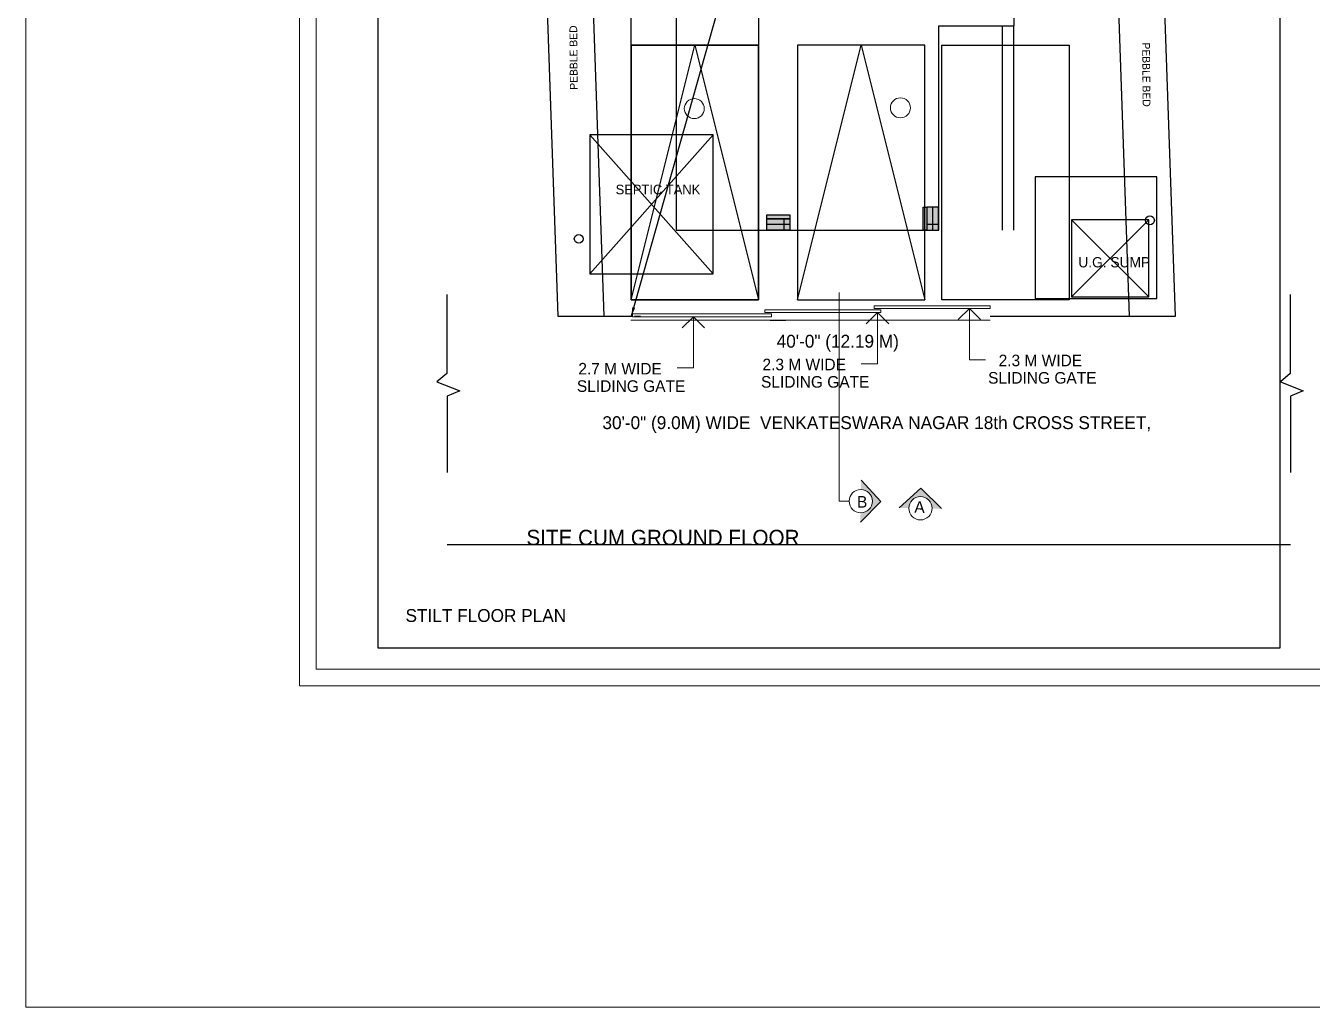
# Model space of a CAD drawing. Header units: metres. Extents: x -892 to 936, y 804 to 869.
# Drawn here: x 843.8 to 869.18, y 804.44 to 823.8 of the extents above; entities that cross this region are included whole.
import ezdxf

# ---------------------------------------------------------------- set-up
doc = ezdxf.new("R2010")
doc.units = ezdxf.units.M
doc.header["$MEASUREMENT"] = 0
doc.linetypes.add('CENTER', pattern=[50.800000000000004, 31.75, -6.35, 6.35, -6.35])
doc.linetypes.add('DASHED', pattern=[19.049999999999997, 12.7, -6.35])
doc.layers.get('0').update_dxf_attribs({"lineweight": 0})
for name, color, linetype in [('ABOVE', 250, 'DASHED'), ('BLK_1_FLOOR', 63, 'Continuous'), ('BLK_1_FLR_0_LIFT_1', 30, 'Continuous'), ('BOUNDARY', 7, 'Continuous'), ('CAR', 4, 'Continuous'), ('COLUMN', 2, 'Continuous'), ('elev 1', 251, 'Continuous'), ('FURN', 251, 'Continuous'), ('GUARD_ROOM', 2, 'Continuous'), ('Painting colour 2', 61, 'Continuous'), ('RWH', 4, 'Continuous'), ('SCH.TEXT', 7, 'DASHED'), ('SEPTIC_TANK', 146, 'Continuous'), ('SURRENDER_ROAD_WIDTH', 2, 'Continuous')]:
    doc.layers.add(name, color=color, linetype=linetype)
for name, color, linetype, lineweight in [('DIM', 3, 'Continuous', 0), ('DIST_EXIT', 7, 'Continuous', 0), ('DOOR', 8, 'Continuous', 0), ('SECLINE', 2, 'CENTER', 0), ('TAG', 2, 'Continuous', 0), ('TEXT', 7, 'Continuous', 0), ('TITLE', 222, 'Continuous', 0), ('wall', 7, 'Continuous', 0)]:
    doc.layers.add(name, color=color, linetype=linetype, lineweight=lineweight)
doc.layers.add('PARKING_SLOT', color=30, linetype='Continuous', plot=False)
doc.styles.add('dm', font='dm')
doc.styles.add('ed', font='ed')
doc.styles.add('gridtext', font='gridtext')
doc.styles.get("Standard").update_dxf_attribs({"font": 'standard'})
doc.styles.add('uatext', font='uatext')
doc.styles.add('usa text', font='usa text')
doc.dimstyles.get("Standard").update_dxf_attribs({"dimtxt": 0.18, "dimasz": 0.18, "dimexe": 0.18, "dimexo": 0.0625, "dimgap": 0.09, "dimtad": 0, "dimtoh": 1, "dimzin": 0, "dimdsep": 46, "dimtxsty": 'dm', "dimcen": 0.09, "dimadec": 0, "dimazin": 0, "dimtfac": 1, "dimtdec": 4, "dimtofl": 0, "dimtmove": 0, "dimatfit": 3, "dimfxl": 0, "dimtolj": 1, "dimtzin": 0, "dimarcsym": 0})

# ---------------------------------------------------------------- blocks, each defined once
blk = doc.blocks.new('CAR1')
at = {"layer": 'CAR'}
blk.add_lwpolyline([(-49.5, -201), (49.5, -201), (49.5, -3), (-49.5, -3)], close=True, dxfattribs=at)
blk.add_lwpolyline([(-49.5, -201), (0, -3), (49.5, -201)], dxfattribs=at)
blk = doc.blocks.new('TAG_D&W')
at = {"color": 1}
blk.add_circle((0, 0), 300, dxfattribs=at)
blk = doc.blocks.new('ARROW2')
at = {"layer": 'FURN'}
for points in [[(1.819e-12, 0), (-3.977475644174773, 3.977475644174773)], [(0, 0), (3.977475644174773, 3.977475644174773)]]:
    blk.add_lwpolyline(points, dxfattribs=at)
blk = doc.blocks.new('*D42')
at = {"layer": 'DIST_EXIT', "color": 0, "linetype": 'ByBlock', "lineweight": -2}
for p, q in [((861.1072669087002, 837.0780106758102), (855.7476075757324, 818.0719057844017)), ((861.1697669087002, 837.0780106758102), (861.2872669087003, 837.0780106758102)), ((855.8101075757324, 818.0719057844017), (855.9276075757324, 818.0719057844017))]:
    blk.add_line(p, q, dxfattribs=at)
for points in [[(861.1072669087002, 837.0780106758102), (861.0872602638233, 836.8966323842789), (861.0295654046216, 836.9129021456188)], [(855.7476075757324, 818.0719057844017), (855.7676142206094, 818.253284075933), (855.8253090798111, 818.2370143145932)]]:
    blk.add_solid(points, dxfattribs=at)
at = {"layer": 'DIST_EXIT', "color": 0, "linetype": 'Continuous', "lineweight": -2, "insert": (858.2541938313549, 827.6238123045838), "char_height": 0.18, "width": 0.5200000000000111, "attachment_point": 5, "rotation": 74.25172192186695}
blk.add_mtext('19.75', dxfattribs=at)

msp = doc.modelspace()

# ---------------------------------------------------------------- hatches: boundary and pattern name
at = {"layer": 'COLUMN'}
for color, points in [(256, [(861.5785393376013, 819.7666821568613), (861.5024029739646, 819.7666821568613), (861.5024029739646, 820.2235004277319), (861.5785393376013, 820.2235004277319)]), (254, [(861.5785393376013, 819.7666822459148), (861.8069484285102, 819.7666822459148), (861.8069484285102, 820.2235004277327), (861.5785393376013, 820.2235004277327)]), (256, [(858.4188801576395, 819.9950912477707), (858.4188801576395, 820.0712276114073), (858.8756984285103, 820.0712276114073), (858.8756984285103, 819.9950912477707)]), (254, [(858.4188802466921, 819.9950912477713), (858.4188802466921, 819.7666821568628), (858.8756984285103, 819.7666821568628), (858.8756984285103, 819.9950912477713)])]:
    msp.add_hatch(color=color, dxfattribs=at).paths.add_polyline_path(points, flags=0)
at = {"layer": 'SECLINE', "linetype": 'Continuous'}
h = msp.add_hatch(color=41, dxfattribs=at)
edge = h.paths.add_edge_path(flags=0)
edge.add_arc((860.2730521761299, 814.4239390828827), 0.2295946516360779, -1.017253011994626, 88.98274698797712, ccw=False)
edge.add_arc((860.2730521761295, 814.4239390828845), 0.2295946516366227, 268.9827469875253, 358.9827469875253, ccw=False)
edge.add_line((860.2689760716942, 814.1943806166222), (860.2656358217615, 814.0062640794342))
edge.add_line((860.2656358217615, 814.0062640794342), (860.6708957150144, 814.4168748615564))
edge.add_line((860.6708957150144, 814.4168748615564), (860.2804685304963, 814.8416140863346))
edge.add_line((860.2804685304963, 814.8416140863346), (860.2771282805635, 814.6534975491446))
h = msp.add_hatch(color=41, dxfattribs=at)
edge = h.paths.add_edge_path(flags=0)
edge.add_arc((860.2730521761299, 814.4239390828827), 0.2295946516360779, -1.017253011994626, 88.98274698797712, ccw=False)
edge.add_arc((860.2730521761295, 814.4239390828845), 0.2295946516366227, 268.9827469875253, 358.9827469875253, ccw=False)
edge.add_line((860.2689760716942, 814.1943806166222), (860.2656358217615, 814.0062640794342))
edge.add_line((860.2656358217615, 814.0062640794342), (860.6708957150144, 814.4168748615564))
edge.add_line((860.6708957150144, 814.4168748615564), (860.2804685304963, 814.8416140863346))
edge.add_line((860.2804685304963, 814.8416140863346), (860.2771282805635, 814.6534975491446))
h = msp.add_hatch(color=41, dxfattribs=at)
edge = h.paths.add_edge_path(flags=0)
edge.add_arc((861.4508503493221, 814.2843389786913), 0.2295946516362474, 88.98274698800589, 178.982746988006, ccw=False)
edge.add_arc((861.45085034932, 814.2843389786908), 0.2295946516366786, -1.0172530124457921, 88.98274698752579, ccw=False)
edge.add_line((861.6804088155827, 814.2802628742554), (861.8685253527702, 814.2769226243228))
edge.add_line((861.8685253527702, 814.2769226243228), (861.4579145706481, 814.6821825175757))
edge.add_line((861.4579145706481, 814.6821825175757), (861.0331753458702, 814.2917553330573))
edge.add_line((861.0331753458702, 814.2917553330573), (861.22129188306, 814.2884150831247))
h = msp.add_hatch(color=41, dxfattribs=at)
edge = h.paths.add_edge_path(flags=0)
edge.add_arc((861.4508503493221, 814.2843389786913), 0.2295946516362474, 88.98274698800589, 178.982746988006, ccw=False)
edge.add_arc((861.45085034932, 814.2843389786908), 0.2295946516366786, -1.0172530124457921, 88.98274698752579, ccw=False)
edge.add_line((861.6804088155827, 814.2802628742554), (861.8685253527702, 814.2769226243228))
edge.add_line((861.8685253527702, 814.2769226243228), (861.4579145706481, 814.6821825175757))
edge.add_line((861.4579145706481, 814.6821825175757), (861.0331753458702, 814.2917553330573))
edge.add_line((861.0331753458702, 814.2917553330573), (861.22129188306, 814.2884150831247))

# ---------------------------------------------------------------- linework, layer by layer
at = {"linetype": 'ByBlock'}
msp.add_lwpolyline([(843.803785481211, 804.4418335834919), (936.0320140890506, 804.4418335834919), (936.0320140890506, 868.5368634862999), (843.803785481211, 868.5368634862999)], close=True, dxfattribs=at)
at = {"layer": 'ABOVE', "color": 8, "linetype": 'DASHED'}
for p, q in [((854.9281486401692, 821.650314875311), (857.3645122765328, 818.909405784402)), ((857.3645122765328, 821.650314875311), (854.9281486401692, 818.909405784402)), ((864.4300462789903, 819.975314875311), (865.9527735517177, 818.4525876025838)), ((864.4300462789903, 818.4525876025838), (865.9527735517177, 819.975314875311))]:
    msp.add_line(p, q, dxfattribs=at)
for points in [[(854.9281486401692, 818.909405784402), (857.3645122765328, 818.909405784402), (857.3645122765328, 821.650314875311), (854.9281486401692, 821.650314875311)], [(864.4300462789903, 818.4525876025838), (865.9527735517177, 818.4525876025838), (865.9527735517177, 819.975314875311), (864.4300462789903, 819.975314875311)]]:
    msp.add_lwpolyline(points, close=True, dxfattribs=at)
at = {"layer": 'BLK_1_FLOOR', "linetype": 'ByBlock'}
msp.add_lwpolyline([(850.7475613991104, 811.531903909478), (868.5472692073821, 811.531903909478), (868.5472692073821, 844.5307469456116), (850.7475613991104, 844.5307469456116)], close=True, dxfattribs=at)
at = {"layer": 'BOUNDARY'}
for centre in [(865.9770785033645, 819.9632787799586), (854.7103821345293, 819.5996113928148)]:
    msp.add_circle(centre, 0.0864846805474262, dxfattribs=at)
at = {"layer": 'COLUMN'}
for p, q in [((861.5024029739646, 819.7666821568622), (861.5024029739646, 820.2235004277327)), ((861.5024029739646, 820.2235004277327), (861.5785393376013, 820.2235004277327)), ((861.8069484285102, 820.2235004277327), (861.5785393376013, 820.2235004277327)), ((861.5785393376013, 820.2235004277327), (861.5785393376013, 819.7666822459148)), ((861.5785393376013, 820.2235004277327), (861.5785393376013, 819.7666821568622)), ((861.8069484285102, 819.7666822459148), (861.8069484285102, 820.2235004277327)), ((858.4188801576395, 819.9950912477713), (858.4188801576395, 820.071227611408)), ((858.4188801576395, 820.071227611408), (858.8756984285103, 820.071227611408)), ((858.4188802466921, 819.7666821568628), (858.4188802466921, 819.9950912477713)), ((858.4188802466921, 819.9950912477713), (858.8756984285103, 819.9950912477713)), ((858.8756984285103, 819.9950912477713), (858.4188801576395, 819.9950912477713)), ((858.8756984285103, 820.071227611408), (858.8756984285103, 819.9950912477713)), ((858.8756984285103, 819.9950912477713), (858.8756984285103, 819.7666821568628)), ((858.8756984285103, 819.7666821568628), (858.4188802466921, 819.7666821568628)), ((861.5785393376013, 819.7666821568622), (861.5024029739646, 819.7666821568622)), ((861.5785393376013, 819.7666822459148), (861.8069484285102, 819.7666822459148))]:
    msp.add_line(p, q, dxfattribs=at)
at = {"layer": 'COLUMN', "color": 14}
for p, q in [((861.6927438830558, 819.7666822459148), (861.6927438830558, 820.2235004277327)), ((858.8756984285103, 819.8808867023172), (858.4188802466921, 819.8808867023172)), ((858.7614938830554, 819.7666821568628), (858.7614938830554, 819.9950912477713)), ((861.8069484285102, 819.880886791369), (861.5785393376013, 819.880886791369))]:
    msp.add_line(p, q, dxfattribs=at)
at = {"layer": 'COLUMN'}
for points in [[(852.1072701418074, 818.4978609318013), (852.1072701418074, 816.9405703851472), (851.9135571504286, 816.7811968149343), (852.363772818222, 816.5995186903906), (852.1126909967978, 816.4957025246503), (852.1126909967978, 814.9922876753686)], [(868.7431199026738, 818.4978609318013), (868.7431199026738, 816.9405703851472), (868.5494069112946, 816.7811968149343), (868.9996225790882, 816.5995186903906), (868.748540757664, 816.4957025246503), (868.748540757664, 814.9922876753686)]]:
    msp.add_lwpolyline(points, dxfattribs=at)
at = {"layer": 'DOOR', "linetype": 'ByBlock'}
for p, q in [((858.4876884074872, 817.9957694207652), (855.7360107263278, 817.9957694207657)), ((858.7922338620325, 817.9957694207652), (862.8249807379997, 817.9957694207652))]:
    msp.add_line(p, q, dxfattribs=at)
for points in [[(855.7696777076967, 818.0628194908127), (858.5105867986058, 818.0628194908127), (858.5105867986058, 818.1183893002672), (855.7696777076967, 818.1183893002672)], [(858.3836928592116, 818.1459332306214), (860.6677837683028, 818.1459332306214), (860.6677837683028, 818.1979412934435), (858.3836928592116, 818.1979412934435)], [(860.5408898289087, 818.2254033130647), (862.8249807379997, 818.2254033130647), (862.8249807379997, 818.277411375887), (860.5408898289087, 818.277411375887)]]:
    msp.add_lwpolyline(points, close=True, dxfattribs=at)
at = {"layer": 'elev 1', "color": 250, "linetype": 'DASHED'}
for p, q in [((863.0631984285106, 823.8019094295893), (863.0631984285104, 819.7666821568622)), ((863.2916075194196, 819.7666821568622), (863.2916075194196, 823.8019094295897)), ((861.5785393376013, 819.7666821568622), (861.8069484285104, 819.7666821568622))]:
    msp.add_line(p, q, dxfattribs=at)
msp.add_lwpolyline([(857.3057563552157, 833.6235003386807), (857.3207972423105, 828.446227611408), (856.6355699695799, 828.4462276114073), (856.6355699695831, 819.7666821568625), (861.8128426968558, 819.7666821568625), (861.8128426968558, 823.8019094295897), (863.2975017877652, 823.8019094295897), (863.2975017877652, 839.3717957932263), (856.0264790604922, 839.3717957932263), (856.026479060492, 833.6235003386809)], close=True, dxfattribs=at)
at = {"layer": 'GUARD_ROOM'}
msp.add_lwpolyline([(863.7155795720741, 818.42453379267), (866.1155795720741, 818.42453379267), (866.1155795720741, 820.8245337926701), (863.7155795720741, 820.8245337926701)], close=True, dxfattribs=at)
at = {"layer": 'Painting colour 2', "color": 0}
for points in [[(862.8249807379997, 818.0719057844019), (866.4795261925452, 818.0719057844019), (865.6853070718548, 840.8990024917692), (853.5034888900368, 840.8990024917692), (854.297708010727, 818.0719057844017), (855.7696777076967, 818.0719057844017)], [(858.4876884074872, 817.9957694207652), (858.7922338620325, 817.9957694207652)]]:
    msp.add_lwpolyline(points, dxfattribs=at)
at = {"layer": 'PARKING_SLOT', "linetype": 'Continuous'}
for points in [[(855.7433389291693, 828.4459735128947), (858.2558389291693, 828.4459735128947), (858.2558389291693, 823.4209735128946), (855.7433389291693, 823.4209735128946)], [(855.7433389291693, 823.4209735128946), (858.2558389291693, 823.4209735128946), (858.2558389291693, 818.3959735128948), (855.7433389291693, 818.3959735128948)], [(859.0240394553012, 818.3959735128961), (861.5365394553011, 818.3959735128961), (861.5365394553011, 823.4209735128962), (859.0240394553012, 823.4209735128962)], [(861.8699759535859, 823.4209735128946), (864.382475953586, 823.4209735128946), (864.382475953586, 818.3959735128948), (861.8699759535859, 818.3959735128948)]]:
    msp.add_lwpolyline(points, close=True, dxfattribs=at)
at = {"layer": 'RWH', "linetype": 'ByBlock'}
msp.add_lwpolyline([(865.5653369992592, 818.0719057844019), (866.4795261925452, 818.0719057844019), (865.6853070718548, 840.8990024917692), (853.5034888900368, 840.8990024917692), (854.297708010727, 818.071905784402), (855.2118972040128, 818.0719057844017), (854.4494660710224, 839.9853661281328), (864.8029058662688, 839.9853661281328)], close=True, dxfattribs=at)
at = {"layer": 'SECLINE', "color": 41, "linetype": 'Continuous'}
for p, q in [((860.6708957150144, 814.4168748615564), (860.2804685304963, 814.8416140863346)), ((860.6708957150144, 814.4168748615564), (860.2804685304963, 814.8416140863346)), ((861.4579145706481, 814.6821825175757), (861.0331753458702, 814.2917553330573)), ((861.4579145706481, 814.6821825175757), (861.0331753458702, 814.2917553330573)), ((861.4579145706481, 814.6821825175757), (861.8630353430685, 814.2770201064731)), ((860.6708957150144, 814.4168748615564), (860.2657333039116, 814.0117540891365)), ((861.6804088155827, 814.2802628742554), (861.6804088155827, 814.2802628742554)), ((861.6804088155827, 814.2802628742554), (861.6804088155827, 814.2802628742554)), ((860.2689760716942, 814.1943806166222), (860.2689760716942, 814.1943806166222)), ((860.2689760716942, 814.1943806166222), (860.2689760716942, 814.1943806166222))]:
    msp.add_line(p, q, dxfattribs=at)
at = {"layer": 'SECLINE', "linetype": 'CENTER'}
msp.add_lwpolyline([(860.0434575244935, 814.4239390828833), (859.8448409237033, 814.4239390828833), (859.8448409237033, 818.5407071148971)], dxfattribs=at)
at = {"layer": 'SECLINE', "color": 41, "linetype": 'Continuous'}
for centre in [(860.2730521761314, 814.4239390828833), (860.2730521761314, 814.4239390828833), (861.4508503493214, 814.2843389786927), (861.4508503493214, 814.2843389786927)]:
    msp.add_circle(centre, 0.2295946516362563, dxfattribs=at)
at = {"layer": 'SEPTIC_TANK', "color": 2, "linetype": 'ByBlock'}
msp.add_lwpolyline([(864.4300462789903, 818.4525876025838), (865.9527735517177, 818.4525876025838), (865.9527735517177, 819.975314875311), (864.4300462789903, 819.975314875311)], close=True, dxfattribs=at)
at = {"layer": 'SURRENDER_ROAD_WIDTH'}
msp.add_line((852.1126909967978, 813.5719057844012), (868.748540757664, 813.5719057844012), dxfattribs=at)
at = {"layer": 'TITLE'}
for p, q in [((860.6034251488735, 818.1459332306214), (860.6034251488735, 817.1349603867301)), ((862.4152911656662, 818.2254033130647), (862.4152911656662, 817.2144304691734)), ((856.9716236175257, 818.0628194908127), (856.9716236175257, 817.0518466469214)), ((860.6034251488735, 817.1349603867301), (860.2841375569171, 817.1349603867296)), ((862.4152911656662, 817.2144304691734), (862.7345787576227, 817.2144304691734)), ((856.9716236175257, 817.0518466469214), (856.6523360255693, 817.051846646921))]:
    msp.add_line(p, q, dxfattribs=at)
at = {"layer": 'TITLE', "color": 0}
for points in [[(849.2036175474574, 864.1002778263617), (932.3737841632166, 864.1002778263623), (932.3737841632166, 810.7823830895096), (849.2036175474574, 810.7823830895096)], [(849.5305603184926, 863.7733350553286), (932.0468413921848, 863.7733350553286), (932.0468413921848, 811.1093258605431), (849.5305603184926, 811.1093258605431)]]:
    msp.add_lwpolyline(points, close=True, dxfattribs=at)
at = {"layer": 'wall', "color": 1}
msp.add_lwpolyline([(865.5653369992592, 818.0719057844019), (864.8029058662688, 839.9853661281328), (854.4494660710224, 839.9853661281328), (855.2118972040128, 818.0719057844017)], dxfattribs=at)

# ---------------------------------------------------------------- block references
at = {"layer": 'CAR', "xscale": 0.0253787878787879, "yscale": 0.0253787878787879}
for p in [(856.9995889291694, 823.4971098765311), (860.2802894553009, 823.4971098765326)]:
    msp.add_blockref('CAR1', p, dxfattribs=at)
at = {"layer": 'DIM', "yscale": 0.0555233280849996, "rotation": 180}
for p, xscale in [((860.6034251488735, 818.1459332306214), 0.0555233280849996), ((862.4152911656662, 818.2254033130647), -0.0555233280849996), ((856.9716236175257, 818.0628194908127), 0.0555233280849996)]:
    msp.add_blockref('ARROW2', p, dxfattribs=dict(at, xscale=xscale))
at = {"layer": 'TAG', "xscale": 0.0006578181814499, "yscale": 0.0006578181814499}
for p in [(856.990450830677, 822.1669312560305), (861.0553848388164, 822.1830728036874)]:
    msp.add_blockref('TAG_D&W', p, dxfattribs=at)

# ---------------------------------------------------------------- texts
at = {"layer": 'BLK_1_FLR_0_LIFT_1', "linetype": 'ByBlock', "insert": (851.2947820591677, 812.2957247362132), "char_height": 0.2537878787878788, "width": 3.228745737442216, "attachment_point": 1, "style": 'ed'}
msp.add_mtext('STILT FLOOR PLAN', dxfattribs=at)
at = {"layer": 'SCH.TEXT', "style": 'uatext'}
msp.add_text('U.G. SUMP', height=0.203030303030303, dxfattribs=at).set_placement((864.5640652800167, 819.0353957621633))
at = {"layer": 'SECLINE', "color": 6, "style": 'gridtext'}
for s, p in [('B', (860.1971206268887, 814.2994275761145)), ('A', (861.328921599458, 814.1951778315166))]:
    msp.add_text(s, height=0.2284090909090909, rotation=358.9827469887208, dxfattribs=at).set_placement(p)
at = {"layer": 'TEXT', "style": 'uatext'}
for rotation, p in [(90.44208725682684, (854.6895246674036, 822.5402153191852)), (270.4420872568269, (865.8244451314331, 823.4708189005019))]:
    msp.add_text('PEBBLE BED', height=0.1522727272727273, rotation=rotation, dxfattribs=at).set_placement(p)
msp.add_text('SITE CUM GROUND FLOOR', height=0.3045454545454546, dxfattribs=at).set_placement((853.6794833345598, 813.5544448379231))
at = {"layer": 'TITLE', "style": 'usa text'}
for s, height, p in [('SEPTIC TANK', 0.1903409090909091, (855.439107490064, 820.4765537743616)), ('40\'-0" (12.19 M)', 0.2537878787878788, (858.6143386301534, 817.4518367096666)), ('2.7 M WIDE', 0.2284090909090909, (854.702971779549, 816.9228424109148)), ('2.3 M WIDE', 0.2284090909090909, (858.3347733108967, 817.0059561507233)), ('2.3 M WIDE', 0.2284090909090909, (862.9930014672734, 817.0854262331668)), (' SLIDING GATE', 0.2284090909090909, (858.2212102131133, 816.6629102780568)), (' SLIDING GATE', 0.2284090909090909, (862.7002106623312, 816.7423803605002)), (' SLIDING GATE', 0.2284090909090909, (854.5894086817652, 816.5797965382479)), ('30\'-0" (9.0M) WIDE  VENKATESWARA NAGAR 18th CROSS STREET,', 0.2537878787878788, (855.1779302696622, 815.8457128805533))]:
    msp.add_text(s, height=height, dxfattribs=at).set_placement(p)

# ---------------------------------------------------------------- dimensions: what is measured, and where the dimension line sits
at = {"layer": 'DIST_EXIT'}
dim = msp.add_aligned_dim(p1=(861.1072669087002, 837.0780106758102), p2=(855.7476075757324, 818.0719057844017), distance=0, dimstyle='Standard', dxfattribs=at)
dim.commit()
dim.dimension.update_dxf_attribs({"geometry": '*D42', "text_midpoint": (858.2541938313549, 827.6238123045838)})

doc.saveas('drawing.dxf')
